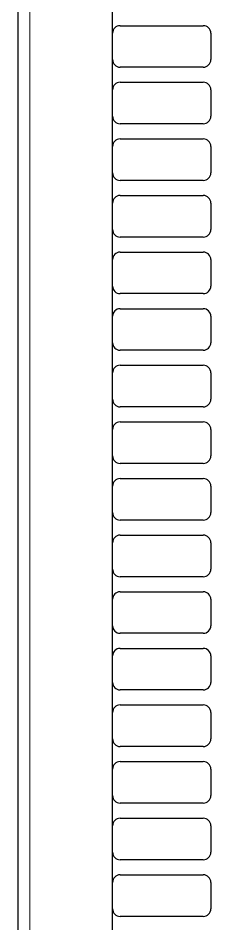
# Model space of a CAD drawing. Header units: millimetres. Extents: x -415 to 617, y -456 to 1988.
# Drawn here: x 266.8 to 317.8, y 1392.3 to 1632.3 of the extents above; entities that cross this region are included whole.
import ezdxf

# ---------------------------------------------------------------- set-up
doc = ezdxf.new("R2010")
doc.units = ezdxf.units.MM

msp = doc.modelspace()

# ---------------------------------------------------------------- linework, layer by layer
at = {"color": 7, "linetype": 'Continuous', "lineweight": 25}
for p, q in [((266.79, -242.66), (266.79, 1840.34)), ((291.79, -242.66), (291.79, 1811.14)), ((293.79, 1630.34), (315.79, 1630.34)), ((317.79, 1628.34), (317.79, 1621.34)), ((315.79, 1619.34), (293.79, 1619.34)), ((293.79, 1615.34), (315.79, 1615.34)), ((317.79, 1613.34), (317.79, 1606.34)), ((315.79, 1604.34), (293.79, 1604.34)), ((293.79, 1600.34), (315.79, 1600.34)), ((317.79, 1598.34), (317.79, 1591.34)), ((315.79, 1589.34), (293.79, 1589.34)), ((293.79, 1585.34), (315.79, 1585.34)), ((317.79, 1583.34), (317.79, 1576.34)), ((315.79, 1574.34), (293.79, 1574.34)), ((293.79, 1570.34), (315.79, 1570.34)), ((317.79, 1568.34), (317.79, 1561.34)), ((315.79, 1559.34), (293.79, 1559.34)), ((293.79, 1555.34), (315.79, 1555.34)), ((317.79, 1553.34), (317.79, 1546.34)), ((315.79, 1544.34), (293.79, 1544.34)), ((293.79, 1540.34), (315.79, 1540.34)), ((317.79, 1538.34), (317.79, 1531.34)), ((315.79, 1529.34), (293.79, 1529.34)), ((293.79, 1525.34), (315.79, 1525.34)), ((317.79, 1523.34), (317.79, 1516.34)), ((315.79, 1514.34), (293.79, 1514.34)), ((293.79, 1510.34), (315.79, 1510.34)), ((317.79, 1508.34), (317.79, 1501.34)), ((315.79, 1499.34), (293.79, 1499.34)), ((293.79, 1495.34), (315.79, 1495.34)), ((317.79, 1493.34), (317.79, 1486.34)), ((315.79, 1484.34), (293.79, 1484.34)), ((293.79, 1480.34), (315.79, 1480.34)), ((317.79, 1478.34), (317.79, 1471.34)), ((315.79, 1469.34), (293.79, 1469.34)), ((293.79, 1465.34), (315.79, 1465.34)), ((317.79, 1463.34), (317.79, 1456.34)), ((315.79, 1454.34), (293.79, 1454.34)), ((293.79, 1450.34), (315.79, 1450.34)), ((317.79, 1448.34), (317.79, 1441.34)), ((315.79, 1439.34), (293.79, 1439.34)), ((293.79, 1435.34), (315.79, 1435.34)), ((317.79, 1433.34), (317.79, 1426.34)), ((315.79, 1424.34), (293.79, 1424.34)), ((293.79, 1420.34), (315.79, 1420.34)), ((317.79, 1418.34), (317.79, 1411.34)), ((315.79, 1409.34), (293.79, 1409.34)), ((293.79, 1405.34), (315.79, 1405.34)), ((317.79, 1403.34), (317.79, 1396.34)), ((315.79, 1394.34), (293.79, 1394.34))]:
    msp.add_line(p, q, dxfattribs=at)
at = {"color": 8, "linetype": 'Continuous', "lineweight": 18}
msp.add_line((269.89, -242.66), (269.89, 1811.14), dxfattribs=at)
at = {"color": 7, "linetype": 'Continuous', "lineweight": 25}
for centre, start, end in [((293.79, 1628.34), 90, 180), ((315.79, 1628.34), 0, 90), ((293.79, 1621.34), 180, 270), ((315.79, 1621.34), 270, 0), ((293.79, 1613.34), 90, 180), ((315.79, 1613.34), 0, 90), ((293.79, 1606.34), 180, 270), ((315.79, 1606.34), 270, 0), ((293.79, 1598.34), 90, 180), ((315.79, 1598.34), 360, 90), ((293.79, 1591.34), 180, 270), ((315.79, 1591.34), 270, 360), ((293.79, 1583.34), 90, 180), ((315.79, 1583.34), 0, 90), ((293.79, 1576.34), 180, 270), ((315.79, 1576.34), 270, 0), ((293.79, 1568.34), 90, 180), ((315.79, 1568.34), 0, 90), ((293.79, 1561.34), 180, 270), ((315.79, 1561.34), 270, 0), ((293.79, 1553.34), 90, 180), ((315.79, 1553.34), 360, 90), ((293.79, 1546.34), 180, 270), ((315.79, 1546.34), 270, 360), ((293.79, 1538.34), 90, 180), ((315.79, 1538.34), 360, 90), ((293.79, 1531.34), 180, 270), ((315.79, 1531.34), 270, 360), ((293.79, 1523.34), 90, 180), ((315.79, 1523.34), 0, 90), ((293.79, 1516.34), 180, 270), ((315.79, 1516.34), 270, 0), ((293.79, 1508.34), 90, 180), ((315.79, 1508.34), 0, 90), ((293.79, 1501.34), 180, 270), ((315.79, 1501.34), 270, 0), ((293.79, 1493.34), 90, 180), ((315.79, 1493.34), 360, 90), ((293.79, 1486.34), 180, 270), ((315.79, 1486.34), 270, 360), ((293.79, 1478.34), 90, 180), ((315.79, 1478.34), 0, 90), ((293.79, 1471.34), 180, 270), ((315.79, 1471.34), 270, 0), ((293.79, 1463.34), 90, 180), ((315.79, 1463.34), 0, 90), ((293.79, 1456.34), 180, 270), ((315.79, 1456.34), 270, 0), ((293.79, 1448.34), 90, 180), ((315.79, 1448.34), 360, 90), ((293.79, 1441.34), 180, 270), ((315.79, 1441.34), 270, 360), ((293.79, 1433.34), 90, 180), ((315.79, 1433.34), 360, 90), ((293.79, 1426.34), 180, 270), ((315.79, 1426.34), 270, 360), ((293.79, 1418.34), 90, 180), ((315.79, 1418.34), 0, 90), ((293.79, 1411.34), 180, 270), ((315.79, 1411.34), 270, 0), ((293.79, 1403.34), 90, 180), ((315.79, 1403.34), 0, 90), ((293.79, 1396.34), 180, 270), ((315.79, 1396.34), 270, 0)]:
    msp.add_arc(centre, 2, start, end, dxfattribs=at)

doc.saveas('drawing.dxf')
